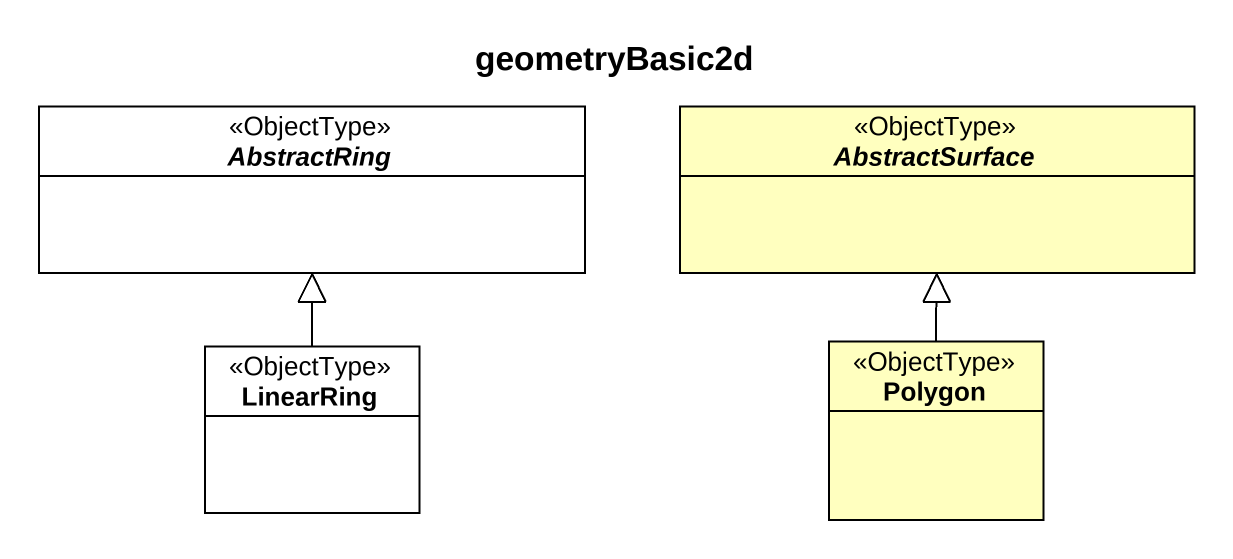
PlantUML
@startuml
title geometryBasic2d
hide circle
hide empty members
abstract class AbstractRing <<ObjectType>>
abstract class AbstractSurface <<ObjectType>> #FFFFBF
class LinearRing <<ObjectType>>
class Polygon <<ObjectType>> #FFFFBF
LinearRing -up-|> AbstractRing
Polygon -up-|> AbstractSurface
@enduml
